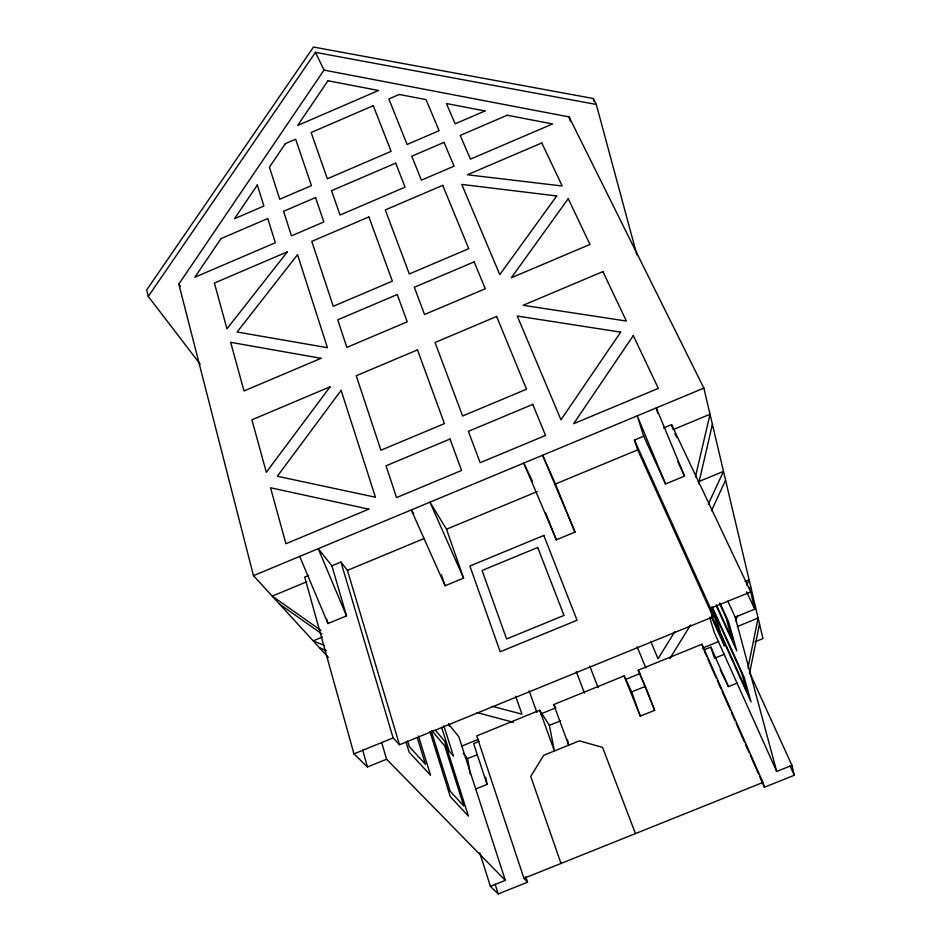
<?xml version="1.0" encoding="UTF-8"?>
<svg xmlns="http://www.w3.org/2000/svg" width="941" height="941" viewBox="0 0 941 941"><rect width="100%" height="100%" fill="white"/><g stroke="black" fill="none" stroke-linecap="round" stroke-linejoin="round"><path stroke-width="1.41" d="M749.483 673.697L759.528 624.048M747.954 668.063L758.117 618.061L737.321 626.53M698.634 483.745L712.408 424.332M695.387 477.028L710.032 414.275L673.003 429.661M735.474 620.837L737.815 615.543M749.495 589.113L750.659 586.466M746.731 585.126L749.083 579.797L745.096 581.42M711.455 510.763L725.582 480.181M708.267 504.235L723.5 471.37L698.187 481.827M669.863 658.606L690.565 624.965M674.92 631.482L658.041 658.782L650.749 641.421M328.362 657.43L253.482 575.657L178.825 284.1L324.01 70.093L315.447 52.355L148.266 296.45L200.139 364.143M253.482 575.657L703.856 388.104L569.058 116.896L324.01 70.093M308.589 575.492L304.708 577.104L353.957 753.882L367.46 766.997L386.563 759.211L505.329 880.376L490.414 886.363L479.769 852.817M299.697 556.402L327.974 623.554L346.511 615.896L318.234 548.685L331.879 565.812L340.948 562.048L347.452 570.364L399.478 744.743L713.078 616.826L710.514 608.321L634.446 440.07L643.726 436.212L637.233 415.851L665.558 483.968L684.566 476.111L656.242 407.935L657.853 413.417M663.617 427.943L671.58 424.638L750.718 591.913L754.811 609.133L735.18 617.131L776.701 771.467L791.946 765.351L749.365 672.05M306.848 581.75L272.231 596.124L320.987 630.435M347.452 570.364L424.403 538.417M413.617 513.598L411.276 509.94L445.093 585.761L463.572 578.127L429.966 502.165L446.516 529.23L537.217 491.578M532.335 481.216L523.784 463.09L556.343 539.805L574.975 532.112L542.628 455.244L555.425 484.015L637.68 449.869L634.446 440.07M322.516 637.01L313.2 640.856L324.01 645.326M353.957 753.882L393.115 737.897L399.478 744.743M710.514 608.321L750.718 591.913M539.699 710.267L554.402 750.965L549.368 725.37L539.699 710.267L476.734 735.897L523.937 878.318L527.548 882.199L498.236 893.95L490.414 886.363M567.435 739.544L568.682 745.178L553.731 704.562L624.106 675.909L631.658 691.929L640.292 716.148L654.665 710.326L645.42 686.342L631.658 691.929M654.665 710.326L638.221 670.168L701.939 644.232L762.951 782.453L764.398 787.241L794.298 775.255L791.946 765.351M461.984 746.001L478.228 739.391M540.581 714.019L555.555 707.926M625.73 679.367L640.351 673.415M702.539 648.114L718.677 641.539M479.392 741.261L473.629 743.602L487.062 784.394L475.546 789.064M737.568 682.907L728.44 686.612L710.867 647.09L703.833 649.949L701.939 644.232M463.266 753.4L467.583 758.599L477.111 754.729M549.368 725.37L560.565 720.818M714.431 658.288L724.511 654.195M754.953 641.833L762.963 638.574L703.856 388.104M523.937 878.318L762.951 782.453M636.881 254.882L596.288 104.463L593.206 98.487L313.482 47.05L146.702 289.934L148.266 296.45M315.447 52.355L596.288 104.463M492.155 706.279L521.984 714.184L515.633 696.222M477.005 712.572L513.292 722.288M319.528 647.773L326.233 650.549M279.442 603.993L321.904 633.94M431.719 730.581L444.67 745.766L463.772 806.025L450.116 791.146L431.237 730.898M435.318 730.134L444.587 741.096L468.418 816.141L450.245 796.533L429.943 731.604M448.869 724.488L458.773 736.662L505.329 880.376M178.825 284.1L180.543 286.476M553.731 704.562L555.884 708.079M720.171 669.874L728.44 686.612M674.873 433.601L676.732 437.553M746.672 591.854L754.811 609.133M677.755 461.56L684.566 476.111M727.805 601.134L735.18 617.131M643.726 436.212L665.558 483.968M720.088 603.24L728.652 621.966L736.756 650.866L716.324 605.957M719.418 603.205L725.993 617.614L732.18 639.468L716.348 604.698M790.064 765.962L794.298 775.255M712.29 606.98L744.213 677.414L751.071 701.88L718.418 629.541L711.737 607.18M637.68 449.869L713.078 616.826M711.678 615.673L722.535 639.739L724.382 645.949L711.208 616.731M776.701 771.467L714.337 632.575L709.655 617.284M638.221 670.168L644.867 685.095M704.421 651.29L706.773 656.618M707.95 659.276L716.183 677.943M717.36 680.614L720.888 688.612M722.065 691.27L730.287 709.937M731.463 712.596L734.992 720.594M736.168 723.264L744.402 741.92M745.578 744.59L749.107 752.588M750.283 755.258L758.517 773.914M759.693 776.584L764.398 787.241M637.116 646.785L645.902 668.051M555.425 484.015L574.975 532.112M624.106 675.909L640.292 716.148M545.709 513.01L556.343 539.805M589.76 666.11L598.1 687.506M576.268 671.615L584.467 693.058M635.457 833.597L602.546 747.377L579.397 740.838L543.698 755.305L530.736 776.454L561.012 863.45M529.113 690.847L536.888 712.431M446.516 529.23L463.572 578.127M441.4 574.869L445.093 585.761M525.713 876.647L527.548 882.199M448.681 723.676L449.551 726.393M495.119 884.211L498.236 893.95M443.823 725.817L453.491 756.117L449.128 750.989L441.623 727.405M710.867 647.09L713.984 656.889M418.498 736.074L430.543 775.278L409.123 752.165L406.183 742.39M417.322 737.768L425.438 764.245L409.347 746.695L407.665 741.108M569.058 116.896L570.305 121.107M340.948 562.048L393.115 737.897M331.879 565.812L346.511 615.896M381.634 742.296L386.563 759.211M671.58 424.638L672.65 428.402M326.786 619.366L327.974 623.554M362.673 750.036L367.46 766.997M593.206 98.487L593.971 101.322M485.721 777.278L487.062 784.394M467.583 758.599L470.288 774.349M221.029 238.602L194.858 277.23L275.325 242.754L267.773 218.524L221.029 238.602M257.328 185.024L234.521 218.677L263.892 206.055L257.328 185.024M285.335 143.679L269.42 167.169L279.724 199.245L311.447 185.6L295.65 139.221L285.335 143.679M327.962 80.75L297.685 125.447L378.529 90.477L327.962 80.75M633.281 335.619L573.645 423.709L658.347 388.386L633.281 335.619M620.66 332.138L560.977 419.804L517.244 316.035L620.66 332.138M568.246 198.68L511.363 277.736L589.983 244.448L568.246 198.68M556.719 195.951L499.789 274.643L461.772 184.424L556.719 195.951M341.124 390.35L277.336 476.252L375.471 497.236L341.124 390.35M330.091 386.798L266.303 472.288L251.917 419.804L330.091 386.798M297.532 254.67L237.108 332.02L327.421 347.688L297.532 254.67M287.37 251.823L226.957 328.844L214.395 283.053L287.37 251.823M373.271 105.686L311.142 132.528L327.35 178.766L391.103 151.348L373.271 105.686M399.243 94.465L388.856 98.958L407.088 144.467L439.118 130.693L426.026 99.617L399.243 94.465M485.015 110.956L455.162 123.8L446.41 103.534L485.015 110.956M315.529 197.563L283.594 211.29L291.475 235.838L323.845 221.97L315.529 197.563M395.702 163.122L331.526 190.694L340.054 215.019L405.089 187.153L395.702 163.122M444.046 142.362L411.793 156.218L421.392 180.166L454.068 166.169L444.046 142.362M507.211 115.225L460.196 135.433L470.441 159.147L552.579 123.953L507.211 115.225M368.907 216.936L311.777 241.378L333.267 306.296L392.373 281.159L368.907 216.936M442.729 185.342L385.281 209.925L409.311 273.96L468.759 248.683L442.729 185.342M541.781 142.95L467.418 174.767L562.224 186L541.781 142.95M397.267 294.533L337.737 319.811L346.864 347.394L407.23 321.834L397.267 294.533M474.182 261.869L414.322 287.287L424.532 314.506L485.25 288.793L474.182 261.869M321.069 358.321L244.001 390.95L230.663 342.324L321.069 358.321M417.486 349.887L356.251 375.753L380.893 450.233L444.423 423.615L417.486 349.887M496.625 316.47L435.036 342.489L462.619 415.993L526.525 389.198L496.625 316.47M602.887 271.608L523.114 305.284L626.353 321.034L602.887 271.608M450.045 439.012L386.045 465.783L396.561 497.577L461.537 470.476L450.045 439.012M532.771 404.395L468.383 431.331L480.157 462.713L545.533 435.436L532.771 404.395M368.813 509.152L285.911 543.733L270.549 487.767L368.813 509.152M543.827 535.453L469.888 566.023L500.2 651.748L577.045 620.26L543.827 535.453M537.734 547.497L482.074 570.481L506.611 638.963L564.012 615.414L537.734 547.497M741.637 672.944L714.772 613.626L720.653 633.399L746.872 691.47L741.637 672.944"/></g></svg>
